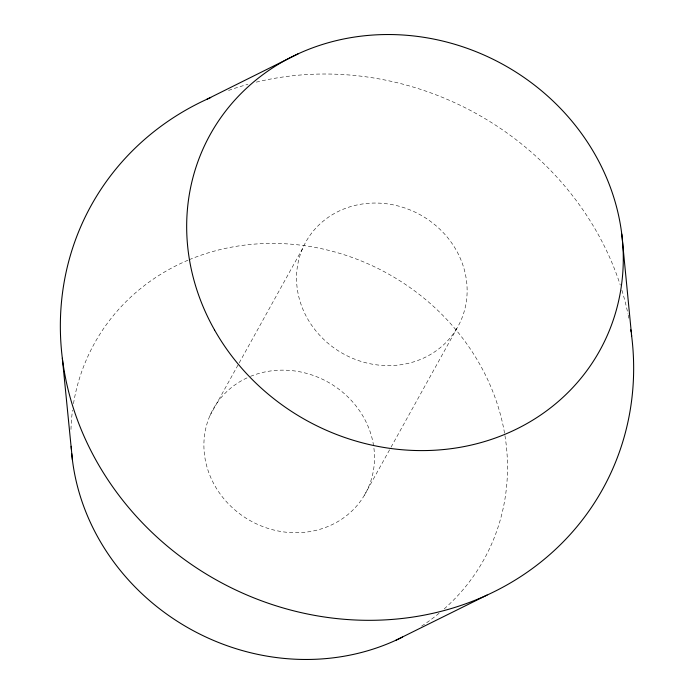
<?xml version="1.0" encoding="UTF-8"?>
<svg xmlns="http://www.w3.org/2000/svg" width="694" height="694" viewBox="0 0 694 694"><rect width="100%" height="100%" fill="white"/><g stroke="black" fill="none" stroke-linecap="round" stroke-linejoin="round"><path stroke-width="0.52" stroke-dasharray="3.47 2.6" d="M209.866 415.801L238.649 363.882M239.178 362.936L302.497 248.704M364.359 495.316L390.522 448.116M391.043 447.17L456.982 328.21A87.028 79.446 29 0 0 379.21 203.134A87.028 79.446 29 0 0 309.298 321.66A87.028 79.446 29 0 0 456.982 328.21M250.534 376.348A87.028 79.446 29 0 1 374.422 461.319A87.028 79.446 29 0 1 243.915 516.796A87.028 79.446 29 0 1 248.591 377.18M504.954 435.659A222.722 203.307 29 0 1 444.004 609.08M439.094 613.262A222.722 203.307 29 0 1 420.772 626.639M70.979 429.456A222.722 203.307 29 0 1 72.532 410.076M73.477 403.7A222.722 203.307 29 0 1 188.282 260.094M189.262 259.686A222.722 203.307 29 0 1 504.79 434.618M228.552 90.454A292.434 266.947 29 0 1 247.932 84.321M256.268 82.152A292.434 266.947 29 0 1 620.28 285.069M621.893 290.205A292.434 266.947 29 0 1 628.001 314.044M628.217 315.085A292.434 266.947 29 0 1 628.842 318.225"/><path stroke-width="1.04" d="M206.89 99.268L298.273 53.759M395.91 640.241L487.11 595.062M62.347 358.286L72.41 459.905M621.781 234.095L631.653 336.052M402.546 637.049A222.722 203.307 29 0 1 71.734 453.633M71.387 449.434A222.722 203.307 29 0 1 71.187 446.294M631.393 333.953A292.434 266.947 29 0 1 417.615 616.307A292.434 266.947 29 0 1 79.966 426.532A292.434 266.947 29 0 1 210.75 97.533M630.803 329.763A292.434 266.947 29 0 1 631.106 331.862M214.524 329.928A222.722 203.307 29 0 0 592.624 362.381A222.722 203.307 29 0 0 407.803 35.377A222.722 203.307 29 0 0 214.524 329.928"/></g></svg>
